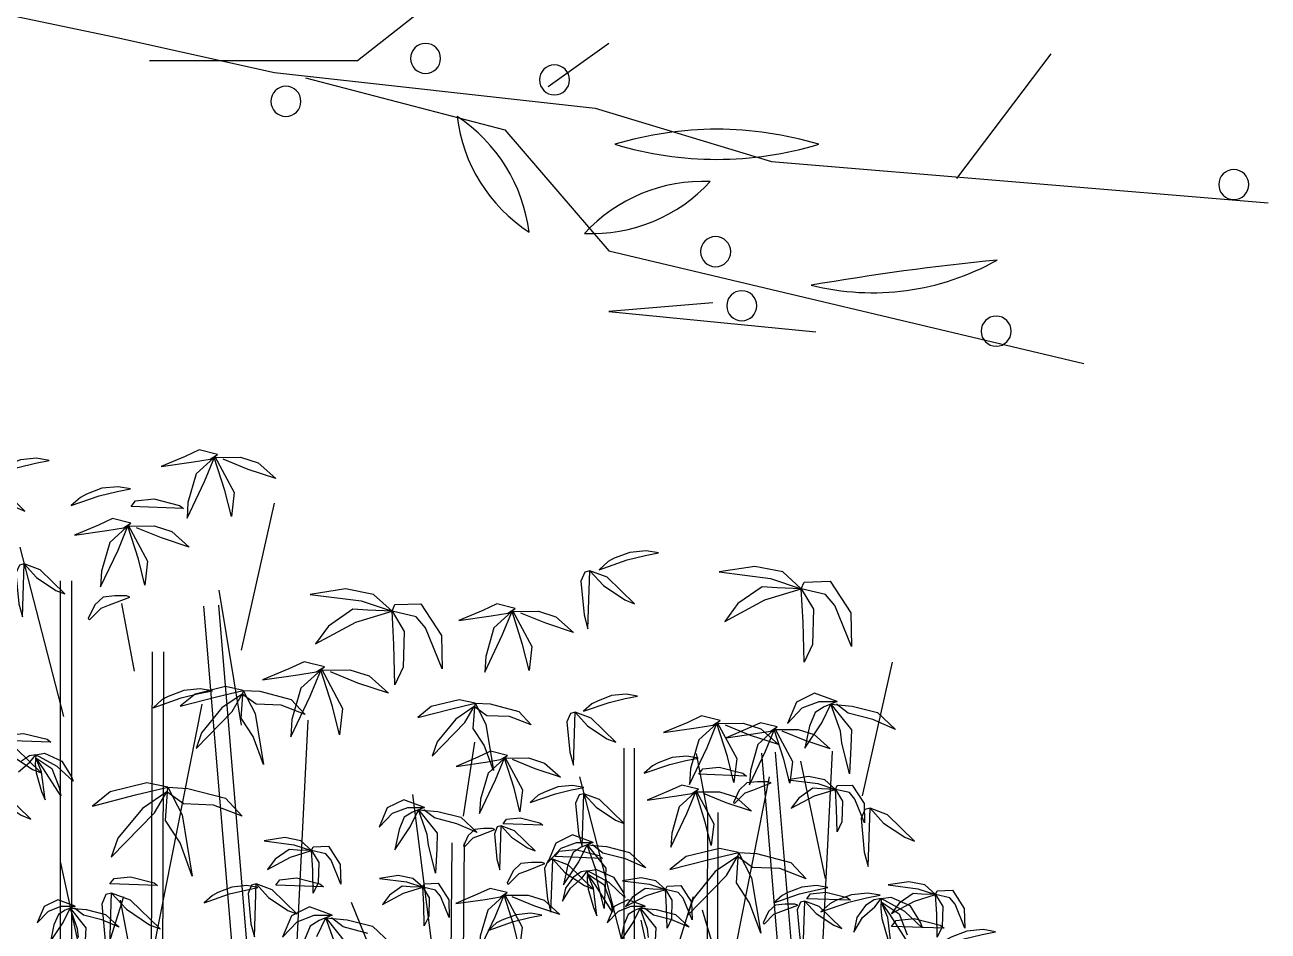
# Model space of a CAD drawing. Extents: x -1568 to -728, y -1287 to -990.
# Drawn here: x -1352.65 to -1346.47, y -1193.39 to -1188.89 of the extents above; entities that cross this region are included whole.
import ezdxf

# ---------------------------------------------------------------- set-up
doc = ezdxf.new("R2010")
doc.units = 0
doc.header["$LTSCALE"] = 5
doc.layers.get('0').update_dxf_attribs({"linetype": 'CONTINUOUS'})
doc.layers.add('LV', color=3, linetype='CONTINUOUS')
doc.layers.add('标注', color=4, linetype='CONTINUOUS', lineweight=15)

# ---------------------------------------------------------------- blocks, each defined once
blk = doc.blocks.new('shu')
at = {"layer": 'LV', "color": 72}
for p, q in [((-1377.7595, -1074.7618), (-1377.1563, -1074.2884)), ((-1379.9517, -1074.4394), (-1378.9707, -1074.6444)), ((-1378.9707, -1074.6444), (-1378.173, -1074.8215)), ((-1376.8117, -1074.8909), (-1376.5097, -1074.6757)), ((-1378.7935, -1074.7618), (-1377.7595, -1074.7618)), ((-1374.313, -1074.7296), (-1374.7824, -1075.3486)), ((-1378.173, -1074.8215), (-1376.5776, -1074.9986)), ((-1378.018, -1074.8479), (-1377.0271, -1075.1061)), ((-1376.5776, -1074.9986), (-1375.7019, -1075.2643)), ((-1377.0271, -1075.1061), (-1376.5101, -1075.7087)), ((-1375.7019, -1075.2643), (-1373.2323, -1075.4688)), ((-1376.5101, -1075.7087), (-1374.1492, -1076.268)), ((-1375.9931, -1075.967), (-1376.5097, -1076.01)), ((-1376.5097, -1076.01), (-1375.4807, -1076.1112))]:
    blk.add_line(p, q, dxfattribs=at)
for centre, radius, start, end in [((-1377.4213, -1074.7517), 0.0748, 0, 180), ((-1377.4213, -1074.7517), 0.0748, 180, 0), ((-1376.7804, -1074.8584), 0.0748, 0, 180), ((-1378.1157, -1074.9652), 0.0748, 0, 180), ((-1376.7804, -1074.8584), 0.0748, 180, 0), ((-1378.1157, -1074.9652), 0.0748, 180, 0), ((-1377.7041, -1075.7127), 0.8031, 6.96973, 56.8145), ((-1376.4674, -1074.9431), 0.8031, 186.96973, 236.8145), ((-1375.9731, -1076.8574), 1.7536, 73.2066, 106.7934), ((-1375.9731, -1073.4998), 1.7536, 253.2066, 286.7934), ((-1373.4032, -1075.3787), 0.0748, 0, 180), ((-1376.0407, -1076.1658), 0.8031, 87.49918, 137.34396), ((-1376.5963, -1074.8193), 0.8031, 267.49918, 317.34396), ((-1373.4032, -1075.3787), 0.0748, 180, 0), ((-1375.9792, -1075.7122), 0.0748, 0, 180), ((-1375.9792, -1075.7122), 0.0748, 180, 0), ((-1373.3281, -1088.4898), 12.7971, 95.6087, 99.79431), ((-1375.2, -1074.6473), 1.2691, 256.09509, 299.30792), ((-1375.8493, -1075.9814), 0.0748, 0, 180), ((-1375.8493, -1075.9814), 0.0748, 180, 0), ((-1374.5845, -1076.1075), 0.0748, 0, 180), ((-1374.5845, -1076.1075), 0.0748, 180, 0)]:
    blk.add_arc(centre, radius, start, end, dxfattribs=at)
blk = doc.blocks.new('tree104')
at = {"color": 0}
for points in [[(-3650, 22161), (-3949, 22235), (-4174, 22131), (-4563, 21966), (-4039, 22041), (-3770, 22086), (-3650, 22161), (-3994, 21847), (-4129, 21383), (-4144, 21129), (-3859, 21727), (-3695, 22131), (-3381, 21547), (-3425, 21159), (-3530, 21577), (-3702, 22113), (-3276, 22116), (-2991, 22026), (-2707, 21772), (-3156, 21921), (-3560, 22086)], [(-6377, 22067), (-6578, 22102), (-6839, 22076), (-7092, 21980), (-7188, 21927), (-7337, 21796), (-6883, 21953), (-6595, 22023), (-6377, 22067)], [(-7487, 21778), (-7570, 21758), (-7633, 21611), (-7581, 21068), (-7518, 20839), (-7487, 21778), (-7267, 21538), (-6922, 21309), (-6766, 21246), (-7204, 21674), (-7487, 21778)], [(-5057, 21606), (-5258, 21641), (-5520, 21615), (-5773, 21519), (-5869, 21466), (-6017, 21335), (-5563, 21492), (-5275, 21562), (-5057, 21606)], [(-5049, 21318), (-4975, 21412), (-4682, 21444), (-4263, 21339), (-4200, 21287), (-5049, 21318)], [(-3260, 18994), (-2729, 21373)], [(-5051, 21050), (-5350, 21125), (-5575, 21020), (-5964, 20856), (-5440, 20930), (-5171, 20975), (-5051, 21050), (-5395, 20736), (-5530, 20272), (-5545, 20018), (-5260, 20616), (-5096, 21020), (-4781, 20437), (-4826, 20048), (-4931, 20467), (-5103, 21003), (-4677, 21005), (-4392, 20916), (-4108, 20661), (-4557, 20811), (-4961, 20975)], [(-6137, 17921), (-6846, 20663)], [(3486, 20569), (3285, 20604), (3023, 20578), (2770, 20482), (2674, 20429), (2526, 20298), (2980, 20455), (3268, 20525), (3486, 20569)], [(-6779, 20391), (-6855, 20372), (-6912, 20239), (-6865, 19745), (-6808, 19536), (-6779, 20391), (-6580, 20172), (-6266, 19963), (-6124, 19907), (-6523, 20296), (-6779, 20391)], [(5798, 19990), (5496, 20261), (5043, 20352), (4470, 20261), (5300, 20156), (5798, 19990), (5405, 20005), (5164, 20020), (4772, 19749), (4561, 19462), (5209, 19809), (5798, 19990), (5843, 20095), (6265, 20110), (6597, 19598), (6612, 19055), (6340, 19718), (6190, 19899), (5798, 19990), (5994, 19658), (5978, 19085), (5843, 18799), (5828, 19447), (5798, 19990)], [(2376, 20280), (2293, 20260), (2230, 20113), (2282, 19570), (2345, 19341), (2376, 20280), (2596, 20040), (2940, 19811), (3097, 19748), (2658, 20176), (2376, 20280)], [(-6196, 20117), (-6196, 0)], [(-6013, 20117), (-6013, 0)], [(-3260, 17782), (-3623, 19966)], [(-826, 19627), (-1128, 19899), (-1580, 19989), (-2153, 19899), (-1324, 19793), (-826, 19627), (-1218, 19642), (-1459, 19657), (-1852, 19386), (-2063, 19100), (-1414, 19446), (-826, 19627), (-781, 19733), (-358, 19748), (-27, 19235), (-12, 18693), (-283, 19356), (-434, 19537), (-826, 19627), (-630, 19296), (-645, 18723), (-781, 18436), (-796, 19085), (-826, 19627)], [(-5123, 19873), (-5312, 19873), (-5500, 19853), (-5637, 19727), (-5741, 19507), (-5720, 19486), (-5532, 19675), (-5396, 19727), (-5071, 19853), (-5123, 19873)], [(-4993, 18658), (-5201, 19750)], [(-3636, 19725), (-1992, 0)], [(1169, 19669), (869, 19744), (645, 19639), (256, 19475), (780, 19550), (1049, 19595), (1169, 19669), (824, 19355), (690, 18892), (675, 18637), (959, 19236), (1124, 19639), (1438, 19056), (1393, 18667), (1288, 19086), (1117, 19622), (1543, 19624), (1827, 19535), (2111, 19280), (1662, 19430), (1258, 19595)], [(-3877, 19705), (-2234, 0)], [(-4710, 18968), (-4765, 0)], [(-4527, 18968), (-4582, 0)], [(-1921, 18727), (-2250, 18809), (-2497, 18694), (-2925, 18513), (-2349, 18595), (-2053, 18644), (-1921, 18727), (-2300, 18381), (-2448, 17871), (-2464, 17591), (-2152, 18250), (-1970, 18694), (-1625, 18052), (-1674, 17624), (-1789, 18085), (-1978, 18674), (-1510, 18677), (-1197, 18579), (-884, 18299), (-1378, 18463), (-1822, 18644)], [(6789, 16636), (7272, 18799)], [(-3732, 18335), (-3933, 18370), (-4195, 18344), (-4448, 18248), (-4544, 18196), (-4692, 18065), (-4239, 18222), (-3951, 18292), (-3732, 18335)], [(-3235, 18345), (-3520, 18405), (-4013, 18285), (-4253, 18090), (-3669, 18240), (-3235, 18345), (-3041, 17971), (-2906, 17148), (-3071, 17597), (-3265, 17896), (-3235, 18345), (-2966, 18330), (-2457, 18195), (-2233, 17956), (-2622, 18105), (-3026, 18120), (-3250, 18285), (-3579, 18061), (-3909, 17657), (-3998, 17402), (-3415, 18001), (-3250, 18285)], [(-4785, 13651), (-3900, 18123)], [(517, 18138), (258, 18193), (-191, 18084), (-408, 17907), (122, 18043), (517, 18138), (694, 17798), (816, 17050), (666, 17458), (489, 17730), (517, 18138), (762, 18125), (1224, 18002), (1428, 17785), (1074, 17921), (707, 17934), (503, 18084), (204, 17880), (-96, 17513), (-177, 17282), (353, 17825), (503, 18084)], [(3147, 18252), (2965, 18284), (2727, 18260), (2497, 18173), (2409, 18125), (2274, 18006), (2687, 18149), (2949, 18212), (3147, 18252)], [(6380, 18164), (6013, 18300), (5720, 18154), (5573, 17808), (5814, 18060), (6086, 18164), (6380, 18164), (6170, 18081), (6024, 17986), (5929, 17767), (5856, 17411), (6128, 17819), (6275, 18123), (6610, 17704), (6600, 17432), (6579, 16992), (6453, 17494), (6432, 17683), (6275, 18123), (6621, 18091), (7029, 17986), (7322, 17714), (6956, 17871), (6558, 17976), (6369, 18123)], [(2138, 17990), (2062, 17971), (2005, 17838), (2053, 17344), (2110, 17135), (2138, 17990), (2338, 17771), (2651, 17563), (2794, 17506), (2395, 17895), (2138, 17990)], [(4483, 17857), (4184, 17931), (3960, 17827), (3570, 17662), (4094, 17737), (4364, 17782), (4483, 17857), (4139, 17542), (4004, 17079), (3989, 16824), (4274, 17423), (4438, 17827), (4753, 17243), (4708, 16854), (4603, 17273), (4431, 17809), (4857, 17812), (5142, 17722), (5426, 17468), (4977, 17617), (4573, 17782)], [(-2668, 8108), (-2184, 17863)], [(5409, 17754), (5137, 17822), (4933, 17727), (4579, 17577), (5055, 17645), (5300, 17686), (5409, 17754), (5096, 17468), (4973, 17047), (4960, 16816), (5218, 17360), (5368, 17727), (5654, 17196), (5613, 16843), (5517, 17224), (5361, 17711), (5749, 17713), (6007, 17631), (6266, 17400), (5858, 17536), (5490, 17686)], [(-7121, 17535), (-7054, 17621), (-6788, 17649), (-6407, 17554), (-6350, 17507), (-7121, 17535)], [(329, 16310), (513, 17509)], [(-7157, 17492), (-7233, 17473), (-7290, 17340), (-7243, 16846), (-7186, 16638), (-7157, 17492), (-6958, 17274), (-6644, 17065), (-6502, 17008), (-6901, 17397), (-7157, 17492)], [(-6592, 17304), (-6695, 17288), (-6822, 17201)], [(-6870, 17026), (-6687, 17185), (-6592, 17304), (-6449, 17327), (-6172, 17201), (-6013, 16947), (-5989, 16875), (-6243, 17113), (-6592, 17304), (-6600, 17153), (-6584, 17010), (-6497, 16709), (-6441, 16574), (-6497, 17026), (-6592, 17256), (-6330, 17082), (-6211, 16772), (-6187, 16638), (-6465, 17074), (-6592, 17256)], [(1041, 17292), (768, 17360), (564, 17265), (211, 17115), (687, 17183), (932, 17224), (1041, 17292), (728, 17006), (605, 16585), (592, 16353), (850, 16897), (1000, 17265), (1285, 16734), (1245, 16381), (1149, 16761), (993, 17249), (1381, 17251), (1639, 17169), (1898, 16938), (1489, 17074), (1122, 17224)], [(2928, 17412), (2928, 0)], [(3094, 17412), (3094, 0)], [(4292, 16330), (4102, 17323)], [(5156, 17328), (6601, 0)], [(5375, 17346), (6821, 0)], [(5947, 10213), (6301, 17363)], [(4129, 17250), (3947, 17281), (3709, 17257), (3479, 17170), (3392, 17123), (3257, 17004), (3669, 17146), (3931, 17210), (4129, 17250)], [(6191, 15301), (5791, 17197)], [(2920, 14203), (2211, 16945)], [(4137, 16988), (4204, 17074), (4470, 17102), (4851, 17007), (4908, 16959), (4137, 16988)], [(4481, 12880), (5285, 16945)], [(6352, 16743), (6177, 16900), (5915, 16952), (5584, 16900), (6064, 16839), (6352, 16743), (6125, 16752), (5985, 16760), (5758, 16603), (5636, 16437), (6011, 16638), (6352, 16743), (6378, 16804), (6622, 16813), (6814, 16516), (6823, 16202), (6666, 16586), (6579, 16690), (6352, 16743), (6465, 16551), (6456, 16219), (6378, 16054), (6369, 16429), (6352, 16743)], [(-7390, 16793), (-7473, 16773), (-7536, 16626), (-7484, 16083), (-7421, 15854), (-7390, 16793), (-7170, 16553), (-6826, 16324), (-6669, 16261), (-7108, 16689), (-7390, 16793)], [(-4454, 16777), (-4795, 16849), (-5388, 16705), (-5675, 16472), (-4975, 16652), (-4454, 16777), (-4221, 16329), (-4059, 15341), (-4257, 15880), (-4490, 16239), (-4454, 16777), (-4131, 16759), (-3520, 16598), (-3251, 16311), (-3718, 16490), (-4203, 16508), (-4472, 16705), (-4867, 16436), (-5262, 15952), (-5370, 15646), (-4670, 16364), (-4472, 16705)], [(2279, 16774), (2097, 16805), (1859, 16782), (1629, 16694), (1541, 16647), (1407, 16528), (1819, 16671), (2081, 16734), (2279, 16774)], [(4135, 16744), (3863, 16812), (3659, 16717), (3305, 16568), (3781, 16636), (4026, 16676), (4135, 16744), (3822, 16459), (3700, 16037), (3686, 15806), (3945, 16350), (4094, 16717), (4380, 16187), (4339, 15833), (4244, 16214), (4088, 16701), (4475, 16703), (4734, 16622), (4992, 16391), (4584, 16527), (4217, 16676)], [(5261, 16866), (5089, 16866), (4918, 16847), (4794, 16732), (4699, 16533), (4718, 16514), (4889, 16685), (5013, 16732), (5308, 16847), (5261, 16866)], [(-303, 16452), (-636, 16576), (-903, 16443), (-1036, 16129), (-817, 16357), (-570, 16452), (-303, 16452), (-493, 16376), (-627, 16291), (-712, 16091), (-779, 15767), (-532, 16138), (-398, 16414), (-94, 16034), (-103, 15786), (-122, 15387), (-236, 15843), (-255, 16015), (-398, 16414), (-84, 16386), (287, 16291), (554, 16043), (221, 16186), (-141, 16281), (-313, 16414)], [(33, 12549), (-487, 16661)], [(2278, 16673), (2202, 16654), (2145, 16521), (2192, 16027), (2249, 15818), (2278, 16673), (2477, 16454), (2791, 16246), (2933, 16189), (2534, 16578), (2278, 16673)], [(4279, 16367), (4232, 0)], [(4445, 16367), (4398, 0)], [(6910, 16437), (6827, 16416), (6764, 16270), (6816, 15727), (6879, 15497), (6910, 16437), (7130, 16197), (7475, 15967), (7631, 15905), (7192, 16333), (6910, 16437)], [(797, 16109), (654, 16109), (512, 16093), (408, 15998), (329, 15831), (345, 15815), (488, 15958), (591, 15998), (837, 16093), (797, 16109)], [(942, 16152), (878, 16136), (831, 16025), (871, 15614), (918, 15440), (942, 16152), (1108, 15970), (1369, 15796), (1488, 15748), (1155, 16073), (942, 16152)], [(972, 16188), (1027, 16259), (1250, 16283), (1567, 16204), (1615, 16164), (972, 16188)], [(-2127, 15752), (-2301, 15909), (-2563, 15962), (-2895, 15909), (-2415, 15848), (-2127, 15752), (-2354, 15761), (-2493, 15770), (-2720, 15613), (-2843, 15447), (-2467, 15648), (-2127, 15752), (-2101, 15813), (-1856, 15822), (-1664, 15525), (-1656, 15211), (-1813, 15595), (-1900, 15700), (-2127, 15752), (-2013, 15560), (-2022, 15229), (-2101, 15063), (-2109, 15438), (-2127, 15752)], [(2427, 15884), (2093, 16008), (1827, 15875), (1693, 15561), (1912, 15789), (2160, 15884), (2427, 15884), (2236, 15808), (2103, 15723), (2017, 15523), (1950, 15199), (2198, 15570), (2331, 15846), (2636, 15466), (2626, 15218), (2607, 14818), (2493, 15275), (2474, 15447), (2331, 15846), (2645, 15818), (3017, 15723), (3283, 15475), (2950, 15618), (2588, 15713), (2417, 15846)], [(141, 15880), (0, 0)], [(341, 15878), (200, 0)], [(1811, 15655), (1877, 15741), (2144, 15770), (2525, 15674), (2582, 15627), (1811, 15655)], [(4781, 15722), (4471, 15787), (3932, 15657), (3671, 15444), (4308, 15608), (4781, 15722), (4993, 15314), (5140, 14416), (4961, 14906), (4748, 15232), (4781, 15722), (5075, 15706), (5630, 15559), (5875, 15298), (5450, 15461), (5010, 15477), (4765, 15657), (4406, 15412), (4046, 14971), (3949, 14694), (4585, 15347), (4765, 15657)], [(-4993, 10116), (-6189, 15575)], [(1601, 15560), (1430, 15560), (1258, 15541), (1135, 15427), (1039, 15227), (1058, 15208), (1230, 15379), (1354, 15427), (1649, 15541), (1601, 15560)], [(1775, 15612), (1699, 15593), (1642, 15460), (1689, 14967), (1746, 14758), (1775, 15612), (1974, 15394), (2287, 15185), (2430, 15128), (2031, 15517), (1775, 15612)], [(-5391, 15214), (-5325, 15300), (-5058, 15328), (-4677, 15233), (-4620, 15185), (-5391, 15214)], [(-2707, 15195), (-2640, 15281), (-2374, 15309), (-1993, 15214), (-1936, 15166), (-2707, 15195)], [(-328, 15160), (-487, 15303), (-725, 15350), (-1027, 15303), (-590, 15247), (-328, 15160), (-535, 15168), (-662, 15176), (-868, 15033), (-979, 14882), (-638, 15065), (-328, 15160), (-305, 15216), (-82, 15223), (92, 14954), (100, 14668), (-43, 15017), (-122, 15112), (-328, 15160), (-225, 14986), (-233, 14684), (-305, 14534), (-313, 14875), (-328, 15160)], [(2339, 15424), (2236, 15408), (2109, 15321), (1982, 15146), (1935, 14932), (2062, 15146), (2244, 15305), (2339, 15424), (2482, 15448), (2760, 15321), (2919, 15067), (2942, 14996), (2689, 15234), (2339, 15424), (2332, 15273), (2347, 15130), (2435, 14829), (2490, 14694), (2435, 15146), (2339, 15376), (2601, 15202), (2720, 14892), (2744, 14758), (2466, 15194), (2339, 15376)], [(3601, 15122), (3442, 15265), (3204, 15313), (2903, 15265), (3339, 15210), (3601, 15122), (3395, 15130), (3268, 15138), (3062, 14996), (2950, 14845), (3292, 15027), (3601, 15122), (3625, 15178), (3847, 15186), (4022, 14916), (4030, 14631), (3887, 14980), (3807, 15075), (3601, 15122), (3704, 14948), (3696, 14647), (3625, 14496), (3617, 14837), (3601, 15122)], [(-2996, 15154), (-3178, 15185), (-3416, 15162), (-3647, 15074), (-3734, 15027), (-3869, 14908), (-3456, 15051), (-3194, 15114), (-2996, 15154)], [(-3023, 15212), (-3099, 15193), (-3156, 15060), (-3109, 14566), (-3052, 14357), (-3023, 15212), (-2824, 14993), (-2511, 14785), (-2368, 14728), (-2767, 15117), (-3023, 15212)], [(1035, 15072), (763, 15140), (559, 15045), (206, 14895), (682, 14963), (927, 15004), (1035, 15072), (723, 14787), (600, 14365), (586, 14134), (845, 14678), (995, 15045), (1280, 14515), (1239, 14161), (1144, 14542), (988, 15029), (1376, 15031), (1634, 14950), (1892, 14719), (1484, 14855), (1117, 15004)], [(6228, 15154), (6046, 15185), (5808, 15162), (5578, 15074), (5490, 15027), (5355, 14908), (5768, 15051), (6030, 15114), (6228, 15154)], [(7972, 15040), (7798, 15197), (7536, 15249), (7204, 15197), (7684, 15136), (7972, 15040), (7745, 15049), (7606, 15057), (7379, 14900), (7256, 14734), (7632, 14935), (7972, 15040), (7998, 15101), (8243, 15110), (8435, 14813), (8443, 14499), (8286, 14883), (8199, 14987), (7972, 15040), (8086, 14848), (8077, 14516), (7998, 14351), (7990, 14726), (7972, 15040)], [(-5956, 14853), (-6234, 14956), (-6456, 14845), (-6567, 14583), (-6385, 14774), (-6179, 14853), (-5956, 14853), (-6115, 14789), (-6226, 14718), (-6298, 14551), (-6353, 14282), (-6147, 14591), (-6036, 14821), (-5782, 14504), (-5790, 14298)], [(-5901, 14345), (-5917, 14488), (-6036, 14821), (-5774, 14797), (-5464, 14718), (-5242, 14512), (-5520, 14631), (-5821, 14710), (-5964, 14821)], [(-6162, 11840), (-5169, 15007)], [(-5365, 15066), (-5456, 15043), (-5524, 14884), (-5467, 14291), (-5399, 14041), (-5365, 15066), (-5125, 14804), (-4749, 14553), (-4578, 14485), (-5057, 14952), (-5365, 15066)], [(-5034, 13957), (-5223, 14950)], [(33, 11178), (-1480, 14912)], [(3268, 14853), (2990, 14956), (2768, 14845), (2657, 14583), (2839, 14774), (3046, 14853), (3268, 14853), (3109, 14789), (2998, 14718), (2927, 14551), (2871, 14282), (3077, 14591), (3188, 14821), (3442, 14504), (3434, 14298)], [(3323, 14345), (3307, 14488), (3188, 14821), (3450, 14797), (3760, 14718), (3982, 14512), (3704, 14631), (3403, 14710), (3260, 14821)], [(3062, 11840), (4055, 15007)], [(5854, 14935), (5785, 14917), (5732, 14795), (5776, 14343), (5828, 14151), (5854, 14935), (6037, 14734), (6324, 14543), (6455, 14491), (6089, 14848), (5854, 14935)], [(5887, 14974), (5948, 15053), (6193, 15079), (6542, 14992), (6594, 14948), (5887, 14974)], [(7073, 15030), (6872, 15065), (6610, 15039), (6357, 14943), (6261, 14890), (6113, 14760), (6567, 14917), (6855, 14986), (7073, 15030)], [(7091, 14975), (6978, 14957), (6838, 14862), (6698, 14670), (6646, 14434), (6786, 14670), (6986, 14844), (7091, 14975), (7248, 15001), (7554, 14862), (7728, 14582), (7754, 14504), (7475, 14766), (7091, 14975), (7082, 14809), (7100, 14652), (7196, 14321)], [(7257, 14172), (7196, 14670), (7091, 14923), (7379, 14731), (7510, 14390)], [(7536, 14242), (7231, 14722), (7091, 14923)], [(-1793, 14706), (-2160, 14842), (-2453, 14696), (-2600, 14350), (-2359, 14601), (-2087, 14706), (-1793, 14706), (-2003, 14622), (-2149, 14528), (-2244, 14308)], [(-2045, 14361), (-1898, 14664), (-1563, 14246)], [(-1741, 14225), (-1898, 14664), (-1552, 14633), (-1144, 14528), (-851, 14256)], [(-1217, 14413), (-1615, 14518), (-1804, 14664)], [(1601, 14707), (1419, 14739), (1181, 14715), (951, 14628), (864, 14581), (729, 14462), (1141, 14604), (1403, 14668), (1601, 14707)], [(5757, 9535), (4196, 14786)], [(5695, 14887), (5538, 14887), (5381, 14870), (5268, 14765), (5180, 14582), (5198, 14564), (5355, 14721), (5468, 14765), (5739, 14870), (5695, 14887)], [(4292, 9666), (3204, 14629)], [(7258, 14526), (7332, 14620), (7625, 14652), (8044, 14547), (8107, 14495), (7258, 14526)], [(8940, 14438), (8739, 14473), (8477, 14447), (8224, 14351), (8128, 14298), (7980, 14167), (8434, 14324), (8722, 14394), (8940, 14438)]]:
    blk.add_lwpolyline(points, dxfattribs=at)

msp = doc.modelspace()

# ---------------------------------------------------------------- block references
at = {"color": 74, "xscale": 0.0003072000108659267, "yscale": 0.0003072000108659267, "zscale": 0.0003072000000000001}
msp.add_blockref('tree104', (-1350.56809, -1197.8322), dxfattribs=at)
at = {"layer": '标注'}
msp.add_blockref('shu', (26.76618, -114.30352), dxfattribs=at)

doc.saveas('drawing.dxf')
